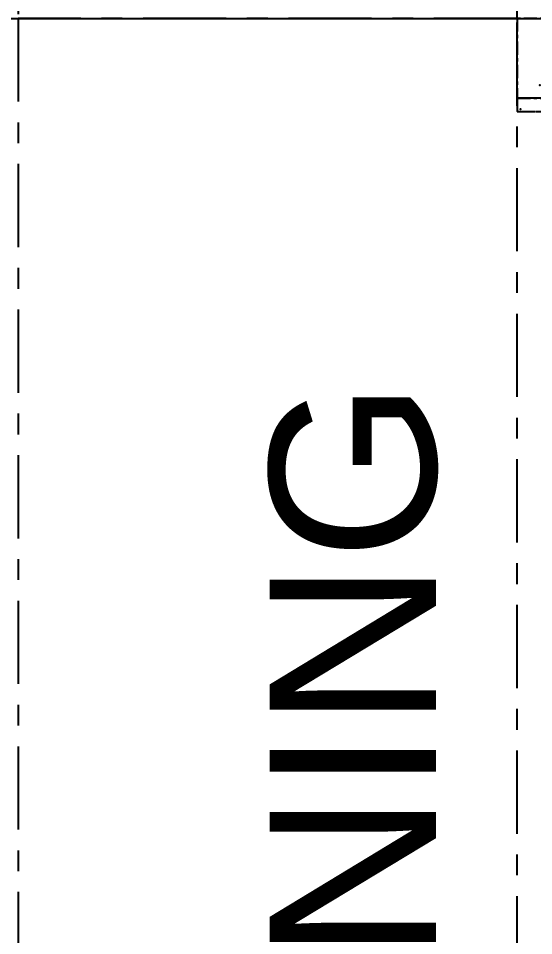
# Model space of a CAD drawing. Header units: millimetres. Extents: x -244126 to 368105, y -173968 to 259060.
# Drawn here: x 151384 to 159134, y -49939 to -36158 of the extents above; entities that cross this region are included whole.
import ezdxf

# ---------------------------------------------------------------- set-up
doc = ezdxf.new("R2010")
doc.units = ezdxf.units.MM
doc.header["$MEASUREMENT"] = 0
doc.linetypes.add('005_GG_TA_LINE', pattern=[13.75, 5, -1.25, 1.25, -1.25, 5])
doc.layers.add('001 - ASCESSORIES', color=1, linetype='Continuous')
doc.styles.get("Standard").update_dxf_attribs({"font": 'arial.ttf'})

# ---------------------------------------------------------------- blocks, each defined once
blk = doc.blocks.new('*U1761')
at = {"color": 0, "linetype": '005_GG_TA_LINE'}
blk.add_lwpolyline([(0, 0), (1000, 0), (1000, 200), (0, 200)], close=True, dxfattribs=at)
for p in [(9, 5), (50, 38)]:
    blk.add_point(p, dxfattribs=at)
blk.add_attdef('NAMEBLK', (9, 5), '', height=10, dxfattribs=at)
blk = doc.blocks.new('*U1764')
at = {"color": 0, "linetype": '005_GG_TA_LINE'}
blk.add_lwpolyline([(0, 0), (200, 0), (200, 30), (0, 30)], close=True, dxfattribs=at)
for p in [(50, 37.5), (8.58, 4.88)]:
    blk.add_point(p, dxfattribs=at)
blk.add_attdef('NAMEBLK', (8.58, 4.88), '', height=10, dxfattribs=at)
blk = doc.blocks.new('*U4692')
at = {"color": 0, "linetype": '005_GG_TA_LINE'}
blk.add_lwpolyline([(0, 0), (110.248, 0), (110.248, 30), (0, 30)], close=True, dxfattribs=at)
blk.add_attdef('NAMEBLK', (8.582, 4.878), '', height=10, dxfattribs=at)

msp = doc.modelspace()

# ---------------------------------------------------------------- linework, layer by layer
at = {"color": 8}
msp.add_ray((122184.76531, -36157.80393), (1, 0), dxfattribs=at)

# ---------------------------------------------------------------- block references
at = {"layer": '001 - ASCESSORIES', "linetype": '005_GG_TA_LINE', "xscale": 250, "yscale": 250, "zscale": 250, "rotation": 90}
msp.add_blockref('*U4692', (158884.1015, -36157.80393), dxfattribs=at)
at = {"layer": '001 - ASCESSORIES', "linetype": '005_GG_TA_LINE', "xscale": 40, "yscale": 40, "zscale": 40}
msp.add_blockref('*U1764', (158884.1015, -37357.80393), dxfattribs=at).add_auto_attribs({'NAMEBLK': 'FASTENING '})
at = {"layer": '001 - ASCESSORIES', "linetype": '005_GG_TA_LINE', "xscale": 250, "yscale": 250, "zscale": 250, "rotation": 90}
msp.add_blockref('*U4692', (158884.1015, -63719.80265), dxfattribs=at).add_auto_attribs({'NAMEBLK': 'FASTENING '})
at = {"layer": '001 - ASCESSORIES', "linetype": '005_GG_TA_LINE'}
msp.add_blockref('*U1761', (158884.1015, -37557.80393), dxfattribs=at).add_auto_attribs({'NAMEBLK': '000 - DYNAMIC_VIEW_ASSCESSORIES_FLAT_HEAD_SELF_DRILLING_SCREW_No.8_COMBINE_VIEW'})

doc.saveas('drawing.dxf')
